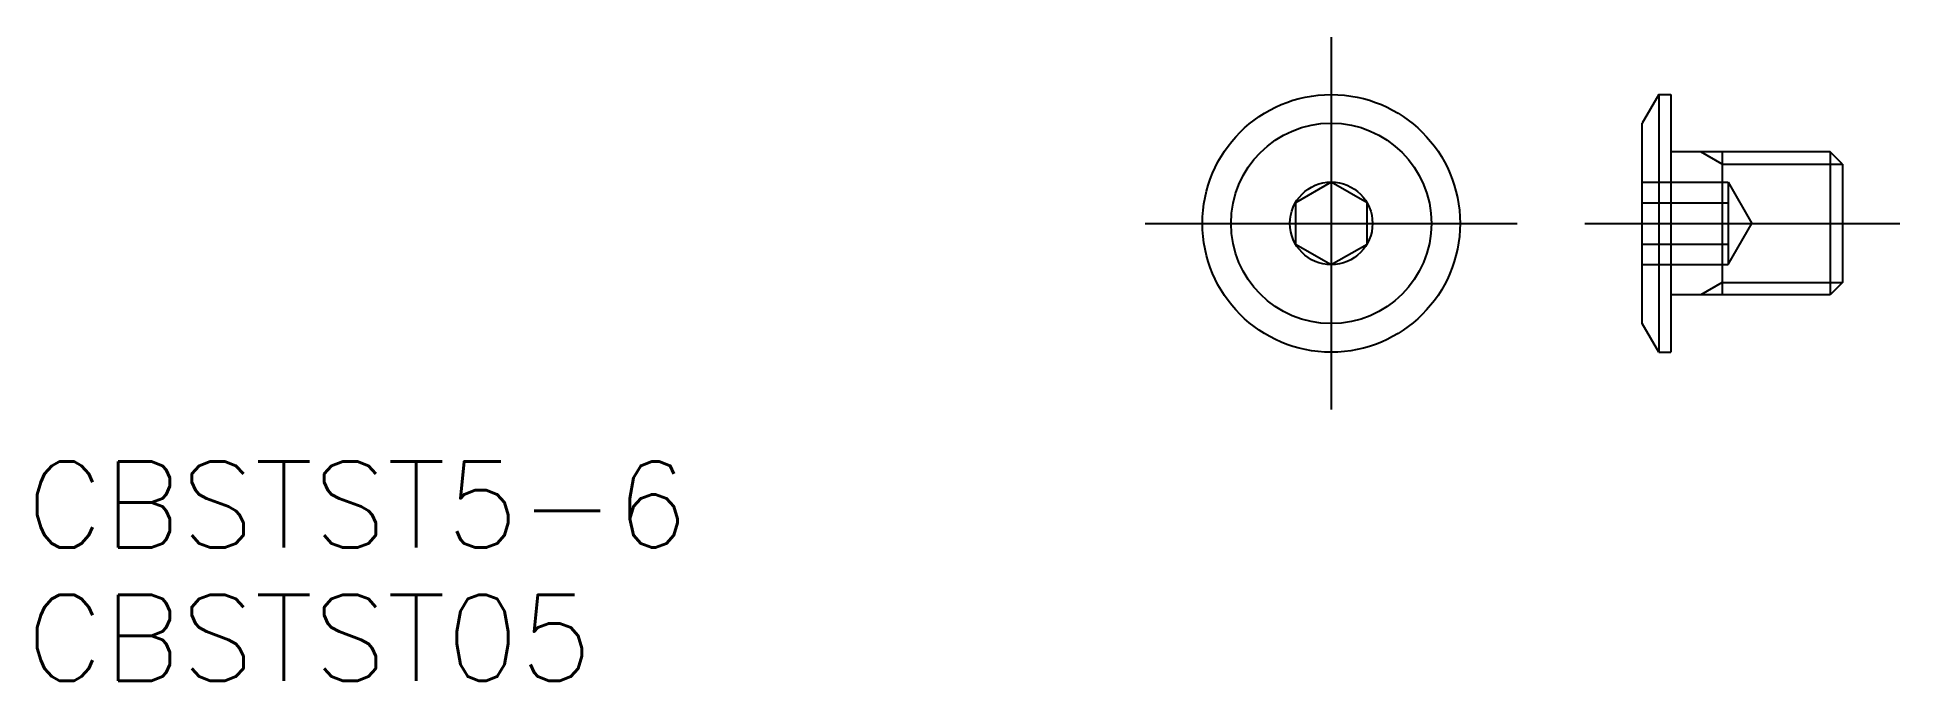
# Model space of a CAD drawing. Extents: x -45.2 to 19.9, y -16 to 6.5.
import ezdxf

# ---------------------------------------------------------------- set-up
doc = ezdxf.new("R2010")
doc.units = 0
doc.linetypes.add('CENTER', pattern=[50.8, 31.75, -6.35, 6.35, -6.35])
doc.linetypes.add('DASHED', pattern=[19.05, 12.7, -6.35])
doc.layers.get('0').update_dxf_attribs({"linetype": 'CONTINUOUS'})
doc.layers.add('CENTER', color=1, linetype='CENTER')
doc.styles.get("Standard").update_dxf_attribs({"font": 'txt.shx', "height": 3, "bigfont": 'bigfont.shx'})

msp = doc.modelspace()

# ---------------------------------------------------------------- linework, layer by layer
at = {"color": 7, "linetype": 'CONTINUOUS'}
for p, q in [((11.44, 4.5), (10.863, 3.5)), ((11.44, 4.5), (11.863, 4.5)), ((11.44, 4.5), (11.44, -4.5)), ((11.863, 4.5), (11.863, -4.5)), ((10.863, -3.5), (10.863, 3.5)), ((17.43, 2.5), (11.863, 2.5)), ((13.663, 2.5), (13.663, -2.5)), ((17.43, 2.5), (17.43, -2.5)), ((17.863, 2.067), (17.43, 2.5)), ((17.863, 2.067), (17.863, -2.067)), ((0, 1.443), (-1.25, 0.722)), ((1.25, 0.722), (0, 1.443)), ((-1.25, 0.722), (-1.25, -0.722)), ((1.25, -0.722), (1.25, 0.722)), ((-1.25, -0.722), (0, -1.443)), ((0, -1.443), (1.25, -0.722)), ((17.43, -2.5), (11.863, -2.5)), ((17.863, -2.067), (17.43, -2.5)), ((11.44, -4.5), (10.863, -3.5)), ((11.44, -4.5), (11.863, -4.5))]:
    msp.add_line(p, q, dxfattribs=at)
at = {"color": 3, "linetype": 'CONTINUOUS'}
for p, q in [((13.663, 2.067), (12.913, 2.5)), ((13.663, 2.067), (17.863, 2.067)), ((13.663, -2.067), (12.913, -2.5)), ((13.663, -2.067), (17.863, -2.067))]:
    msp.add_line(p, q, dxfattribs=at)
at = {"color": 3, "linetype": 'DASHED'}
for p, q in [((10.863, 1.443), (13.863, 1.443)), ((13.863, 1.443), (14.696, 0)), ((13.863, 1.443), (13.863, -1.443)), ((10.863, 0.722), (13.863, 0.722)), ((13.863, -1.443), (14.696, 0)), ((10.863, -0.722), (13.863, -0.722)), ((10.863, -1.443), (13.863, -1.443))]:
    msp.add_line(p, q, dxfattribs=at)
at = {"color": 7, "linetype": 'CONTINUOUS'}
for radius in [4.5, 3.5, 1.443]:
    msp.add_circle((0, 0), radius, dxfattribs=at)
at = {"layer": 'CENTER', "color": 1, "linetype": 'CENTER'}
for p, q in [((0, 6.5), (0, -6.5)), ((-6.5, 0), (6.5, 0)), ((8.863, 0), (19.863, 0))]:
    msp.add_line(p, q, dxfattribs=at)

# ---------------------------------------------------------------- texts
at = {"color": 7, "linetype": 'CONTINUOUS'}
for s, p in [('CBSTST5-6', (-45.595, -11.323)), ('CBSTST05', (-45.595, -15.976))]:
    msp.add_text(s, height=3, dxfattribs=at).set_placement(p)

doc.saveas('drawing.dxf')
